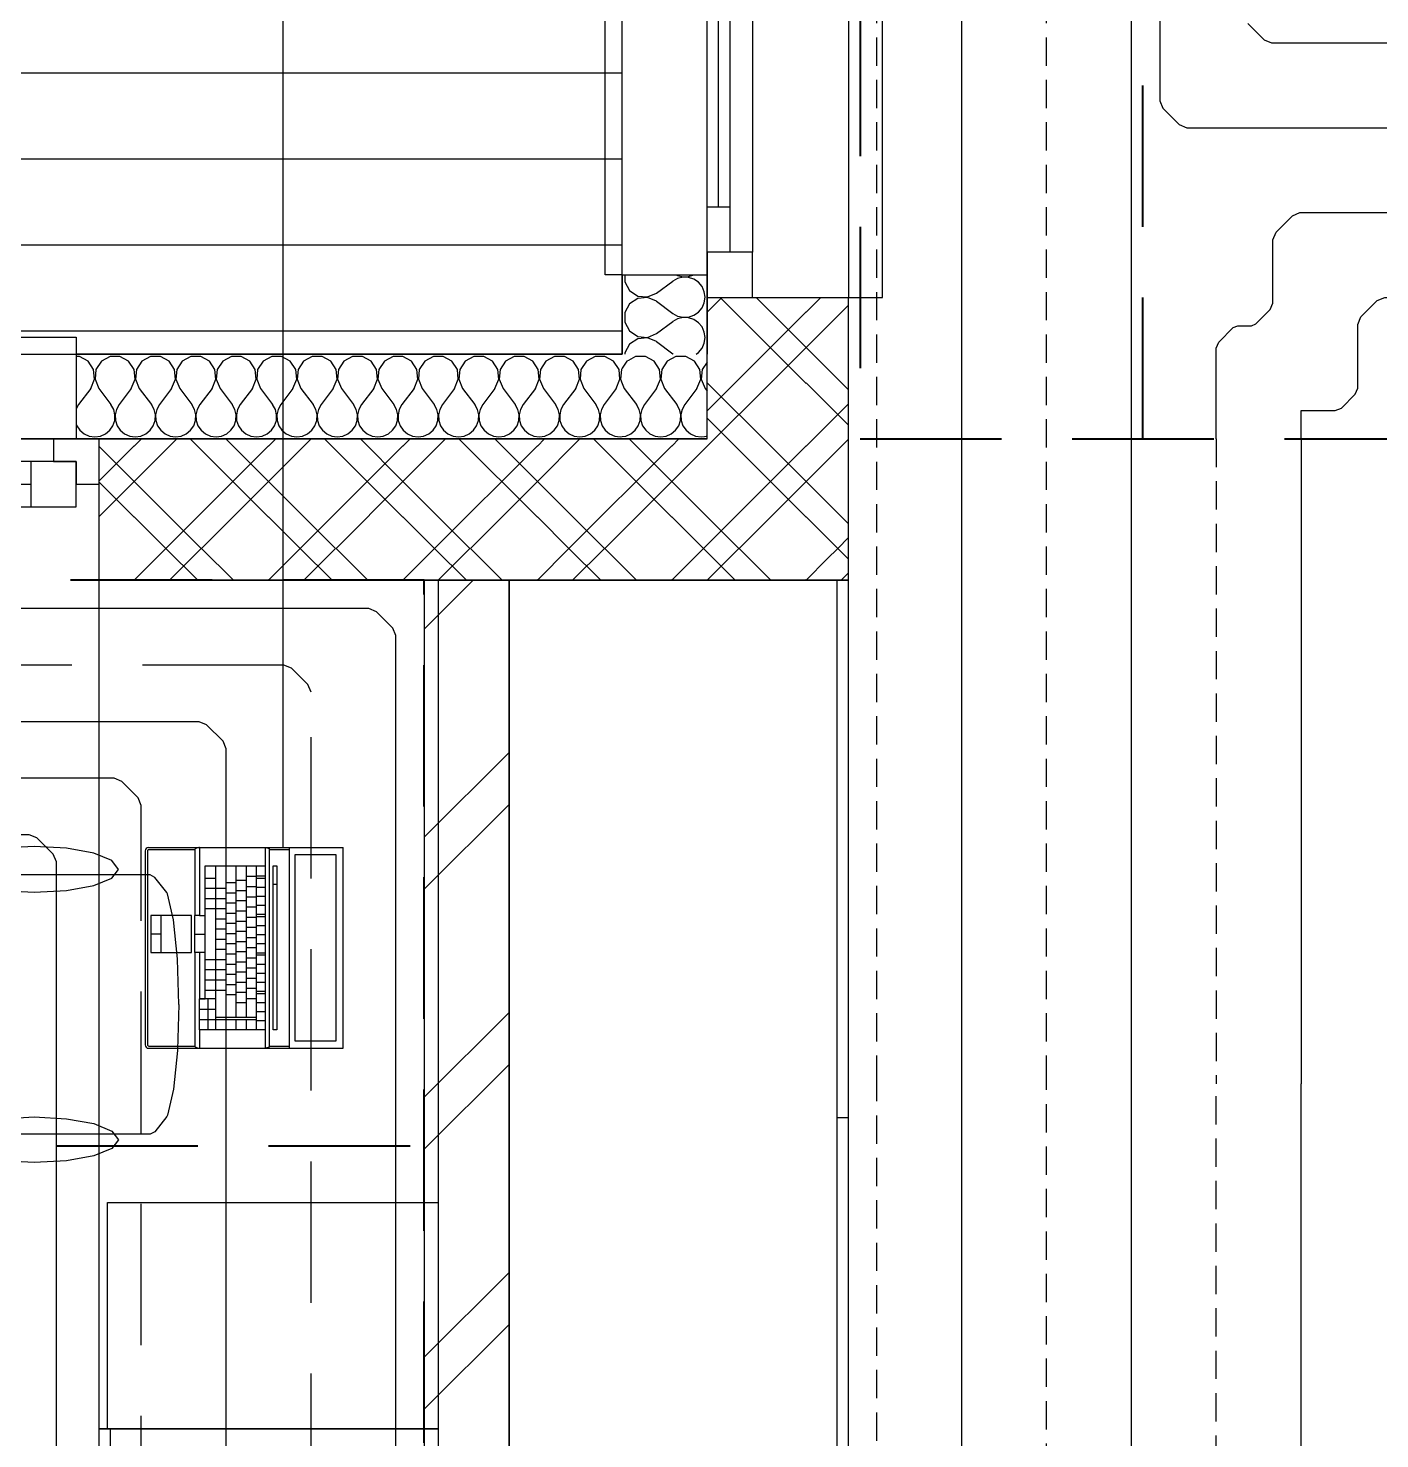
# Model space of a CAD drawing. Header units: millimetres. Extents: x 1046 to 74297, y -4150 to 54562.
# Drawn here: x 20440 to 22829, y 9137 to 11631 of the extents above; entities that cross this region are included whole.
import ezdxf

# ---------------------------------------------------------------- set-up
doc = ezdxf.new("R2010")
doc.units = ezdxf.units.MM
doc.linetypes.add('DASH', pattern=[75, 50, -25])
for name, color, linetype in [('Interiér - nábytok', 252, 'Continuous'), ('Konstrukce – Dělicí čáry vrstev', 252, 'Continuous'), ('Konštrukcie - vodorovné nosné', 252, 'Continuous'), ('Konštrukcie - zvislé nosné', 252, 'Continuous'), ('ODVODN__POTRUBIE___PODL__VYK_', 7, 'Continuous'), ('OKRAJOV__DILAT_CIA_PDL', 2, 'Continuous'), ('OKRAJOV__Z_NY_', 7, 'Continuous'), ('Otvory – Okna', 252, 'Continuous'), ('PODLAHOVKA', 7, 'Continuous'), ('PR_VODN__POTRUBIE___PODL__VYK_', 7, 'Continuous'), ('TABU_KY', 7, 'Continuous'), ('Výplně - Povrchové', 252, 'Continuous'), ('Výplně – Řezové', 252, 'Continuous'), ('Z_NA_PRECHODOV_CH_POTRUB_', 7, 'Continuous')]:
    doc.layers.add(name, color=color, linetype=linetype)

# ---------------------------------------------------------------- blocks, each defined once
blk = doc.blocks.new('Deska_26_1', base_point=(43748, 187047))
at = {"layer": 'Konštrukcie - vodorovné nosné', "flags": 128}
blk.add_lwpolyline([(43748, 187047), (43748, 566047), (561248, 566047), (561248, 1028547), (831248, 1028547), (831248, 137047), (623748, 137047), (623748, 187047), (507824, 187047)], close=True, dxfattribs=at)
blk = doc.blocks.new('Modulární skříň 27[7]_1', base_point=(507498, 478547))
at = {"layer": 'Interiér - nábytok'}
for p, q in [((508498, 478547), (508498, 363547)), ((507498, 440214), (508498, 440214)), ((508498, 439547), (537498, 439547)), ((507498, 401880), (508498, 401880)), ((508498, 401547), (537498, 401547))]:
    blk.add_line(p, q, dxfattribs=at)
at = {"layer": 'Interiér - nábytok', "flags": 128}
blk.add_lwpolyline([(507498, 478547), (507498, 363547), (537498, 363547), (537498, 478547)], close=True, dxfattribs=at)
blk = doc.blocks.new('Kancelářské pracovní místo 27[8]_1', base_point=(537498, 478547))
at = {"layer": 'Interiér - nábytok'}
for p, q in [((495525, 531174), (495429, 530984)), ((496663, 531547), (495525, 531174)), ((496852, 531450), (496663, 531547)), ((497422, 529679), (496852, 531450)), ((495429, 530984), (495999, 529213)), ((496225, 530020), (496044, 529789)), ((496480, 530164), (496225, 530020)), ((496769, 530199), (496480, 530164)), ((497050, 530119), (496769, 530199)), ((497279, 529936), (497050, 530119)), ((497422, 529679), (497279, 529936)), ((496044, 529789), (495965, 529505)), ((495965, 529505), (495999, 529213)), ((495999, 529213), (496483, 527504)), ((498206, 527510), (497422, 529679)), ((496483, 527504), (495091, 526638)), ((496493, 527510), (496483, 527504)), ((496493, 527510), (498206, 527510)), ((508661, 527510), (498206, 527510)), ((510465, 527510), (508661, 527510)), ((512017, 527510), (510465, 527510)), ((512447, 527283), (512017, 527510)), ((488279, 526613), (487790, 526613)), ((487790, 526613), (487790, 516047)), ((488092, 525961), (488308, 526304)), ((488502, 526613), (488279, 526613)), ((488308, 526304), (488630, 526533)), ((489013, 526613), (488502, 526613)), ((488630, 526533), (489011, 526613)), ((489242, 526613), (489013, 526613)), ((489903, 526613), (489242, 526613)), ((491514, 526613), (489903, 526613)), ((492051, 526613), (491514, 526613)), ((492276, 526613), (492051, 526613)), ((492658, 526533), (492276, 526613)), ((492982, 526304), (492658, 526533)), ((493198, 525961), (492982, 526304)), ((495091, 526638), (493902, 524153)), ((513505, 525943), (512447, 527283)), ((488016, 525557), (488092, 525961)), ((488016, 516047), (488016, 525557)), ((493274, 525557), (493198, 525961)), ((493274, 516047), (493274, 525557)), ((513549, 525836), (513505, 525943)), ((514084, 523539), (513549, 525836)), ((493902, 524153), (493107, 520434)), ((514441, 520102), (514084, 523539)), ((493107, 520434), (492988, 518563)), ((514446, 520049), (514441, 520102)), ((514570, 516047), (514446, 520049)), ((491053, 518563), (489557, 518563)), ((489557, 518563), (489557, 516892)), ((492988, 518563), (491053, 518563)), ((492988, 518563), (492828, 516047)), ((485219, 516802), (485070, 516651)), ((485070, 516651), (485070, 516047)), ((487064, 516802), (485219, 516802)), ((486373, 516336), (486316, 516047)), ((486535, 516581), (486373, 516336)), ((486778, 516744), (486535, 516581)), ((487064, 516802), (486778, 516744)), ((489557, 516892), (487064, 516802)), ((489557, 516892), (489557, 516047)), ((485070, 515443), (485070, 516047)), ((485219, 515292), (485070, 515443)), ((487064, 515292), (485219, 515292)), ((486373, 515758), (486316, 516047)), ((486535, 515513), (486373, 515758)), ((486778, 515350), (486535, 515513)), ((487064, 515292), (486778, 515350)), ((489557, 515202), (487064, 515292)), ((487790, 505480), (487790, 516047)), ((488016, 516047), (488016, 506537)), ((489557, 515202), (489557, 516047)), ((489557, 513531), (489557, 515202)), ((492988, 513531), (492828, 516047)), ((493274, 516047), (493274, 506537)), ((514570, 516047), (514446, 512045)), ((491053, 513531), (489557, 513531)), ((492988, 513531), (491053, 513531)), ((493107, 511660), (492988, 513531)), ((493902, 507941), (493107, 511660)), ((514441, 511992), (514084, 508554)), ((514446, 512045), (514441, 511992)), ((495091, 505456), (493902, 507941)), ((514084, 508554), (513549, 506257)), ((488016, 506537), (488092, 506133)), ((493274, 506537), (493198, 506133)), ((513549, 506257), (513505, 506151)), ((488279, 505480), (487790, 505480)), ((488092, 506133), (488308, 505790)), ((488502, 505480), (488279, 505480)), ((488308, 505790), (488630, 505561)), ((489013, 505480), (488502, 505480)), ((488630, 505561), (489011, 505480)), ((489242, 505480), (489013, 505480)), ((489903, 505480), (489242, 505480)), ((491514, 505480), (489903, 505480)), ((492051, 505480), (491514, 505480)), ((492276, 505480), (492051, 505480)), ((492658, 505561), (492276, 505480)), ((492982, 505790), (492658, 505561)), ((493198, 506133), (492982, 505790)), ((496483, 504589), (495091, 505456)), ((513505, 506151), (512447, 504811)), ((495999, 502881), (496483, 504589)), ((496493, 504583), (496483, 504589)), ((496493, 504583), (498206, 504583)), ((498206, 504583), (497422, 502414)), ((508661, 504583), (498206, 504583)), ((510465, 504583), (508661, 504583)), ((512017, 504583), (510465, 504583)), ((512447, 504811), (512017, 504583)), ((495429, 501110), (495999, 502881)), ((495965, 502588), (495999, 502881)), ((496044, 502305), (495965, 502588)), ((496225, 502074), (496044, 502305)), ((496480, 501930), (496225, 502074)), ((496769, 501895), (496480, 501930)), ((497050, 501975), (496769, 501895)), ((497422, 502414), (496852, 500644)), ((497279, 502157), (497050, 501975)), ((497422, 502414), (497279, 502157)), ((495525, 500920), (495429, 501110)), ((496663, 500547), (495525, 500920)), ((496852, 500644), (496663, 500547)), ((508248, 478547), (508248, 498547)), ((508248, 498547), (537498, 498547))]:
    blk.add_line(p, q, dxfattribs=at)
at = {"layer": 'Interiér - nábytok', "flags": 128}
for points in [[(537498, 478547), (537498, 553547), (507498, 553547), (507498, 478547)], [(501773, 530010), (498922, 529857), (496504, 529420), (494889, 528767), (494322, 527997), (494889, 527227), (496504, 526574), (498922, 526138), (501773, 525985), (504624, 526138), (507041, 526574), (508656, 527227), (509223, 527997), (508656, 528767), (507041, 529420), (504624, 529857)], [(487779, 513009), (487946, 512008), (488161, 511015), (488515, 509549), (488699, 509411), (489058, 509423), (490028, 509661), (490678, 509973), (490879, 510388), (490584, 511611), (490395, 512486), (490247, 513369), (490141, 514258), (490078, 515151), (490056, 516047), (490078, 516942), (490141, 517836), (490247, 518725), (490395, 519608), (490584, 520483), (490879, 521705), (490678, 522121), (490028, 522432), (489058, 522671), (488699, 522683), (488515, 522545), (488161, 521079), (487946, 520086), (487779, 519084), (487659, 518076), (487587, 517062), (487563, 516047), (487587, 515031), (487659, 514018)], [(501773, 502084), (498922, 502237), (496504, 502673), (494889, 503326), (494322, 504097), (494889, 504867), (496504, 505520), (498922, 505956), (501773, 506109), (504624, 505956), (507041, 505520), (508656, 504867), (509223, 504097), (508656, 503326), (507041, 502673), (504624, 502237)]]:
    blk.add_lwpolyline(points, close=True, dxfattribs=at)
blk = doc.blocks.new('Žaluzie 27[11]_1', base_point=(573748, 578547))
at = {"layer": 'Interiér - nábytok', "flags": 128}
blk.add_lwpolyline([(573748, 578547), (576748, 578547), (576748, 753547), (573748, 753547)], close=True, dxfattribs=at)
blk = doc.blocks.new('Šatní skříň 01 27[17]_1', base_point=(573748, 363547))
at = {"layer": 'Interiér - nábytok'}
for p, q in [((572748, 363547), (572748, 553547)), ((573748, 506047), (572748, 506047)), ((573748, 458547), (572748, 458547)), ((573748, 411047), (572748, 411047)), ((573748, 363547), (572748, 363547))]:
    blk.add_line(p, q, dxfattribs=at)
at = {"layer": 'Interiér - nábytok', "flags": 128}
blk.add_lwpolyline([(573748, 363547), (573748, 553547), (543748, 553547), (543748, 363547)], close=True, dxfattribs=at)
blk = doc.blocks.new('Notebook 27[33]_1', base_point=(511586, 529930))
at = {"layer": 'Interiér - nábytok'}
for p, q in [((511886, 529930), (511771, 529908)), ((511886, 529930), (528708, 529930)), ((516341, 529926), (516120, 529871)), ((516386, 529930), (516341, 529926)), ((516386, 529930), (516386, 523905)), ((522186, 529930), (522186, 528305)), ((522186, 529930), (522230, 529926)), ((522230, 529926), (522451, 529871)), ((524336, 512180), (524336, 529930)), ((528708, 529930), (528749, 529930)), ((528749, 529930), (528812, 529930)), ((528812, 529930), (528888, 529930)), ((528888, 529930), (528965, 529930)), ((528965, 529930), (529032, 529930)), ((529032, 529930), (529078, 529930)), ((529078, 529930), (529096, 529930)), ((529096, 512180), (529096, 529930)), ((511608, 529745), (511586, 529630)), ((511586, 529630), (511586, 512480)), ((511674, 529843), (511608, 529745)), ((511771, 529908), (511674, 529843)), ((511797, 529667), (511786, 529611)), ((511786, 529611), (511786, 512500)), ((511818, 529698), (511797, 529667)), ((511849, 529719), (511818, 529698)), ((511905, 529730), (511849, 529719)), ((515986, 529730), (511905, 529730)), ((516001, 529799), (515986, 529760)), ((515986, 529760), (515986, 523905)), ((516120, 529871), (516001, 529799)), ((522451, 529871), (522570, 529799)), ((522586, 529760), (522570, 529799)), ((522586, 512351), (522586, 529760)), ((524336, 529730), (522586, 529730)), ((524844, 512805), (524844, 529305)), ((524844, 529305), (528435, 529305)), ((528435, 529305), (528435, 512805)), ((516886, 516555), (516886, 528305)), ((516886, 528305), (522186, 528305)), ((517811, 528305), (517811, 513805)), ((518711, 528305), (518711, 514930)), ((519611, 528305), (519611, 514930)), ((520511, 528305), (520511, 514930)), ((521411, 528305), (521411, 513805)), ((521411, 527430), (522186, 527430)), ((522186, 528305), (522186, 513805)), ((522886, 528305), (523236, 528305)), ((522886, 513805), (522886, 528305)), ((523236, 528305), (523236, 513805)), ((516886, 527230), (517811, 527230)), ((516886, 526330), (518711, 526330)), ((518711, 526830), (519611, 526830)), ((519611, 527030), (520511, 527030)), ((520511, 527380), (521411, 527380)), ((520511, 526480), (521411, 526480)), ((521411, 527230), (522186, 527230)), ((521411, 526430), (522186, 526430)), ((522886, 526680), (523236, 526680)), ((516886, 525430), (518711, 525430)), ((518711, 525930), (519611, 525930)), ((518711, 525030), (519611, 525030)), ((519611, 526130), (520511, 526130)), ((519611, 525230), (520511, 525230)), ((520511, 525580), (521411, 525580)), ((521411, 525630), (522186, 525630)), ((515686, 523905), (512086, 523905)), ((512086, 523905), (512086, 520655)), ((513011, 520655), (513011, 523905)), ((515686, 520655), (515686, 523905)), ((516386, 523905), (515986, 523905)), ((515986, 520655), (515986, 523905)), ((516386, 523905), (516886, 523905)), ((516886, 524530), (518711, 524530)), ((518711, 524130), (519611, 524130)), ((519611, 524330), (520511, 524330)), ((520511, 524680), (521411, 524680)), ((520511, 523780), (521411, 523780)), ((521411, 524830), (522186, 524830)), ((521411, 524030), (522186, 524030)), ((521411, 523830), (522186, 523830)), ((517811, 523630), (518711, 523630)), ((517811, 522730), (518711, 522730)), ((518711, 523230), (519611, 523230)), ((519611, 523430), (520511, 523430)), ((519611, 522530), (520511, 522530)), ((520511, 522880), (521411, 522880)), ((521411, 523030), (522186, 523030)), ((513011, 522280), (512086, 522280)), ((515986, 522280), (516886, 522280)), ((517811, 521830), (518711, 521830)), ((518711, 522330), (519611, 522330)), ((518711, 521430), (519611, 521430)), ((519611, 521630), (520511, 521630)), ((520511, 521980), (521411, 521980)), ((521411, 522230), (522186, 522230)), ((521411, 521430), (522186, 521430)), ((512086, 520655), (515686, 520655)), ((516386, 520655), (515986, 520655)), ((515986, 520655), (515986, 512351)), ((516386, 520655), (516386, 516555)), ((516886, 520655), (516386, 520655)), ((516886, 520030), (518711, 520030)), ((517811, 520930), (518711, 520930)), ((518711, 520530), (519611, 520530)), ((519611, 520730), (520511, 520730)), ((520511, 521080), (521411, 521080)), ((520511, 520180), (521411, 520180)), ((521411, 520630), (522186, 520630)), ((521411, 520430), (522186, 520430)), ((516886, 519130), (518711, 519130)), ((518711, 519630), (519611, 519630)), ((518711, 518730), (519611, 518730)), ((519611, 519830), (520511, 519830)), ((519611, 518930), (520511, 518930)), ((520511, 519280), (521411, 519280)), ((521411, 519630), (522186, 519630)), ((521411, 518830), (522186, 518830)), ((516886, 518230), (518711, 518230)), ((518711, 517830), (519611, 517830)), ((519611, 518030), (520511, 518030)), ((520511, 518380), (521411, 518380)), ((520511, 517480), (521411, 517480)), ((521411, 518030), (522186, 518030)), ((516386, 513805), (516386, 516555)), ((516386, 516555), (516886, 516555)), ((517811, 516555), (516386, 516555)), ((516886, 517330), (518711, 517330)), ((517111, 516555), (517111, 513805)), ((518711, 516930), (519611, 516930)), ((519611, 517130), (520511, 517130)), ((519611, 516230), (520511, 516230)), ((520511, 516580), (521411, 516580)), ((521411, 517230), (522186, 517230)), ((521411, 517030), (522186, 517030)), ((521411, 516230), (522186, 516230)), ((516386, 515630), (517811, 515630)), ((521411, 515430), (522186, 515430)), ((516386, 514730), (517811, 514730)), ((522186, 513805), (516386, 513805)), ((516386, 513805), (516386, 512180)), ((517811, 514930), (521411, 514930)), ((517811, 514730), (521411, 514730)), ((518711, 514730), (518711, 513805)), ((519611, 514730), (519611, 513805)), ((520511, 514730), (520511, 513805)), ((521411, 514630), (522186, 514630)), ((522186, 513805), (522186, 512180)), ((523236, 513805), (522886, 513805)), ((511586, 512480), (511608, 512366)), ((511786, 512500), (511797, 512444)), ((528435, 512805), (524844, 512805)), ((511608, 512366), (511674, 512268)), ((511674, 512268), (511771, 512203)), ((511771, 512203), (511886, 512180)), ((511797, 512444), (511818, 512413)), ((511818, 512413), (511849, 512392)), ((511849, 512392), (511905, 512380)), ((511886, 512180), (528708, 512180)), ((511905, 512380), (515986, 512380)), ((515986, 512351), (516001, 512312)), ((516001, 512312), (516120, 512240)), ((516120, 512240), (516341, 512185)), ((516341, 512185), (516386, 512180)), ((522186, 512180), (522230, 512185)), ((522451, 512240), (522230, 512185)), ((522570, 512312), (522451, 512240)), ((522586, 512351), (522570, 512312)), ((522586, 512380), (524336, 512380)), ((528708, 512180), (528749, 512180)), ((528749, 512180), (528812, 512180)), ((528812, 512180), (528888, 512180)), ((528888, 512180), (528965, 512180)), ((528965, 512180), (529032, 512180)), ((529032, 512180), (529078, 512180)), ((529078, 512180), (529096, 512180))]:
    blk.add_line(p, q, dxfattribs=at)
blk = doc.blocks.new('Deska_28_1', base_point=(352998, 573547))
at = {"layer": 'Výplně - Povrchové'}
h = blk.add_hatch(dxfattribs=at)
h.set_pattern_fill('PRKENNÁ_PODLAHA_0001', color=256, style=0, pattern_type=2)
h.set_pattern_definition([(0, (0, 0), (0, 7600), [])])
h.paths.add_polyline_path([(352998, 573547), (553748, 573547), (553748, 1036047), (352998, 1036047)])
at = {"layer": 'Konštrukcie - vodorovné nosné', "flags": 128}
blk.add_lwpolyline([(352998, 573547), (553748, 573547), (553748, 1036047), (352998, 1036047)], close=True, dxfattribs=at)
blk = doc.blocks.new('Zeď_14_1', base_point=(543748, 553547))
at = {"layer": 'Výplně – Řezové'}
h = blk.add_hatch(dxfattribs=at)
h.set_pattern_fill('OBECNÁ___DVOJITÁ_1_4__1__E3', color=256, style=0, pattern_type=2)
h.set_pattern_definition([(45, (0, 0), (-11490.5, 11490.5), []), (45, (-2298, 2298), (-11490.5, 11490.5), [])])
h.paths.add_polyline_path([(536248, 553547), (536248, 364797), (543748, 364797), (543748, 553547)])
at = {"layer": 'Konštrukcie - zvislé nosné', "flags": 128}
for points in [[(536248, 553547), (536248, 364797)], [(543748, 553547), (536248, 553547)], [(543748, 364797), (543748, 553547)]]:
    blk.add_lwpolyline(points, dxfattribs=at)
blk = doc.blocks.new('*X197')
at = {"layer": 'Výplně – Řezové'}
for p, q in [((554922, 573315), (554309, 572986)), ((555792, 573315), (554922, 573315)), ((556559, 572904), (555792, 573315)), ((557040, 572179), (556559, 572904)), ((557727, 572904), (557245, 572179)), ((558494, 573315), (557727, 572904)), ((559363, 573315), (558494, 573315)), ((560130, 572904), (559363, 573315)), ((560612, 572179), (560130, 572904)), ((561248, 572828), (560817, 572179)), ((556786, 570511), (557122, 571313)), ((557122, 571313), (557040, 572179)), ((557245, 572179), (557163, 571313)), ((557163, 571313), (557500, 570511)), ((560357, 570511), (560694, 571313)), ((560694, 571313), (560612, 572179)), ((560817, 572179), (560735, 571313)), ((560735, 571313), (561071, 570511)), ((556786, 570511), (556785, 570510)), ((557500, 570511), (558571, 569083)), ((560357, 570511), (559286, 569083)), ((561071, 570511), (561248, 570276)), ((558810, 568651), (558571, 569083)), ((558860, 568435), (558810, 568651)), ((559047, 568651), (558971, 568324)), ((559286, 569083), (559047, 568651)), ((561026, 566269), (561202, 566293)), ((561202, 566293), (561248, 566314))]:
    blk.add_line(p, q, dxfattribs=at)
blk = doc.blocks.new('*X198')
at = {"layer": 'Výplně – Řezové'}
for p, q in [((561569, 565726), (561891, 566047)), ((563072, 566047), (570000, 559119)), ((565926, 561369), (570000, 565444)), ((566234, 566047), (570000, 562281)), ((570000, 565406), (570641, 566047)), ((570000, 562281), (573748, 566029)), ((567507, 559788), (570000, 562281)), ((570000, 562281), (573748, 558533)), ((570000, 559156), (572794, 556362)), ((571863, 555432), (572794, 556362)), ((572794, 556362), (573748, 557317)), ((572794, 556362), (573748, 555408)), ((573426, 553869), (573748, 554192))]:
    blk.add_line(p, q, dxfattribs=at)
blk = doc.blocks.new('*X199')
at = {"layer": 'Výplně – Řezové'}
for p, q in [((554156, 572904), (553748, 572291)), ((554309, 572986), (554156, 572904)), ((553748, 570941), (553929, 570511)), ((553929, 570511), (555000, 569083)), ((556785, 570510), (555714, 569083)), ((555238, 568651), (555000, 569083)), ((555350, 568172), (555238, 568651)), ((555476, 568651), (555364, 568172)), ((555714, 569083), (555476, 568651)), ((555169, 567213), (555326, 567679)), ((555326, 567679), (555350, 568172)), ((555364, 568172), (555388, 567679)), ((555388, 567679), (555546, 567213)), ((558740, 567213), (558897, 567679)), ((558921, 568172), (558860, 568435)), ((558897, 567679), (558921, 568172)), ((558971, 568324), (558936, 568172)), ((558936, 568172), (558960, 567679)), ((558960, 567679), (559117, 567213)), ((553748, 566250), (554059, 566293)), ((554059, 566293), (554510, 566492)), ((554510, 566492), (554890, 566807)), ((554890, 566807), (555169, 567213)), ((555546, 567213), (555825, 566807)), ((555825, 566807), (556204, 566492)), ((556204, 566492), (556655, 566293)), ((556655, 566293), (557143, 566225)), ((557143, 566225), (557631, 566293)), ((557631, 566293), (558082, 566492)), ((558082, 566492), (558461, 566807)), ((558461, 566807), (558740, 567213)), ((559117, 567213), (559396, 566807)), ((559396, 566807), (559775, 566492)), ((559775, 566492), (560226, 566293)), ((560226, 566293), (560714, 566225)), ((560714, 566225), (561026, 566269))]:
    blk.add_line(p, q, dxfattribs=at)
blk = doc.blocks.new('*X203')
at = {"layer": 'Výplně – Řezové'}
for p, q in [((505792, 573315), (505498, 573315)), ((506559, 572904), (505792, 573315)), ((507040, 572179), (506559, 572904)), ((507727, 572904), (507245, 572179)), ((508494, 573315), (507727, 572904)), ((509363, 573315), (508494, 573315)), ((510130, 572904), (509363, 573315)), ((510612, 572179), (510130, 572904)), ((511298, 572904), (510817, 572179)), ((512065, 573315), (511298, 572904)), ((512935, 573315), (512065, 573315)), ((513702, 572904), (512935, 573315)), ((514183, 572179), (513702, 572904)), ((514870, 572904), (514388, 572179)), ((515637, 573315), (514870, 572904)), ((516506, 573315), (515637, 573315)), ((517273, 572904), (516506, 573315)), ((517755, 572179), (517273, 572904)), ((518441, 572904), (517960, 572179)), ((519208, 573315), (518441, 572904)), ((520078, 573315), (519208, 573315)), ((520844, 572904), (520078, 573315)), ((521326, 572179), (520844, 572904)), ((522013, 572904), (521531, 572179)), ((522779, 573315), (522013, 572904)), ((523649, 573315), (522779, 573315)), ((524416, 572904), (523649, 573315)), ((524897, 572179), (524416, 572904)), ((525584, 572904), (525103, 572179)), ((526351, 573315), (525584, 572904)), ((527221, 573315), (526351, 573315)), ((527987, 572904), (527221, 573315)), ((528469, 572179), (527987, 572904)), ((529156, 572904), (528674, 572179)), ((529922, 573315), (529156, 572904)), ((530792, 573315), (529922, 573315)), ((531559, 572904), (530792, 573315)), ((532040, 572179), (531559, 572904)), ((532727, 572904), (532245, 572179)), ((533494, 573315), (532727, 572904)), ((534363, 573315), (533494, 573315)), ((535130, 572904), (534363, 573315)), ((535612, 572179), (535130, 572904)), ((536298, 572904), (535817, 572179)), ((537065, 573315), (536298, 572904)), ((537935, 573315), (537065, 573315)), ((538702, 572904), (537935, 573315)), ((539183, 572179), (538702, 572904)), ((539870, 572904), (539388, 572179)), ((540637, 573315), (539870, 572904)), ((541506, 573315), (540637, 573315)), ((542273, 572904), (541506, 573315)), ((542755, 572179), (542273, 572904)), ((543441, 572904), (542960, 572179)), ((544208, 573315), (543441, 572904)), ((545078, 573315), (544208, 573315)), ((545844, 572904), (545078, 573315)), ((546326, 572179), (545844, 572904)), ((547013, 572904), (546531, 572179)), ((547779, 573315), (547013, 572904)), ((548649, 573315), (547779, 573315)), ((549416, 572904), (548649, 573315)), ((549897, 572179), (549416, 572904)), ((550584, 572904), (550103, 572179)), ((551351, 573315), (550584, 572904)), ((552221, 573315), (551351, 573315)), ((552987, 572904), (552221, 573315)), ((553469, 572179), (552987, 572904)), ((506786, 570511), (507122, 571313)), ((507122, 571313), (507040, 572179)), ((507245, 572179), (507163, 571313)), ((507163, 571313), (507500, 570511)), ((510357, 570511), (510694, 571313)), ((510694, 571313), (510612, 572179)), ((510817, 572179), (510735, 571313)), ((510735, 571313), (511071, 570511)), ((513929, 570511), (514265, 571313)), ((514265, 571313), (514183, 572179)), ((514388, 572179), (514306, 571313)), ((514306, 571313), (514643, 570511)), ((517500, 570511), (517837, 571313)), ((517837, 571313), (517755, 572179)), ((517960, 572179), (517878, 571313)), ((517878, 571313), (518214, 570511)), ((521071, 570511), (521408, 571313)), ((521408, 571313), (521326, 572179)), ((521531, 572179), (521449, 571313)), ((521449, 571313), (521786, 570511)), ((524643, 570511), (524980, 571313)), ((524980, 571313), (524897, 572179)), ((525103, 572179), (525020, 571313)), ((525020, 571313), (525357, 570511)), ((528214, 570511), (528551, 571313)), ((528551, 571313), (528469, 572179)), ((528674, 572179), (528592, 571313)), ((528592, 571313), (528929, 570511)), ((531786, 570511), (532122, 571313)), ((532122, 571313), (532040, 572179)), ((532245, 572179), (532163, 571313)), ((532163, 571313), (532500, 570511)), ((535357, 570511), (535694, 571313)), ((535694, 571313), (535612, 572179)), ((535817, 572179), (535735, 571313)), ((535735, 571313), (536071, 570511)), ((538929, 570511), (539265, 571313)), ((539265, 571313), (539183, 572179)), ((539388, 572179), (539306, 571313)), ((539306, 571313), (539643, 570511)), ((542500, 570511), (542837, 571313)), ((542837, 571313), (542755, 572179)), ((542960, 572179), (542878, 571313)), ((542878, 571313), (543214, 570511)), ((546071, 570511), (546408, 571313)), ((546408, 571313), (546326, 572179)), ((546531, 572179), (546449, 571313)), ((546449, 571313), (546786, 570511)), ((549643, 570511), (549980, 571313)), ((549980, 571313), (549897, 572179)), ((550103, 572179), (550020, 571313)), ((550020, 571313), (550357, 570511)), ((553214, 570511), (553551, 571313)), ((553551, 571313), (553469, 572179)), ((553674, 572179), (553592, 571313)), ((553592, 571313), (553748, 570941)), ((553748, 572291), (553674, 572179)), ((506786, 570511), (505714, 569083)), ((507500, 570511), (508571, 569083)), ((510357, 570511), (509286, 569083)), ((511071, 570511), (512143, 569083)), ((513929, 570511), (512857, 569083)), ((514643, 570511), (515714, 569083)), ((517500, 570511), (516429, 569083)), ((518214, 570511), (519286, 569083)), ((521071, 570511), (520000, 569083)), ((521786, 570511), (522857, 569083)), ((524643, 570511), (523571, 569083)), ((525357, 570511), (526429, 569083)), ((528214, 570511), (527143, 569083)), ((528929, 570511), (530000, 569083)), ((531786, 570511), (530714, 569083)), ((532500, 570511), (533571, 569083)), ((535357, 570511), (534286, 569083)), ((536071, 570511), (537143, 569083)), ((538929, 570511), (537857, 569083)), ((539643, 570511), (540714, 569083)), ((542500, 570511), (541429, 569083)), ((543214, 570511), (544286, 569083)), ((546071, 570511), (545000, 569083)), ((546786, 570511), (547857, 569083)), ((549643, 570511), (548571, 569083)), ((550357, 570511), (551429, 569083)), ((553214, 570511), (552143, 569083)), ((505714, 569083), (505498, 568692)), ((508810, 568651), (508571, 569083)), ((508921, 568172), (508810, 568651)), ((509047, 568651), (508936, 568172)), ((509286, 569083), (509047, 568651)), ((512381, 568651), (512143, 569083)), ((512493, 568172), (512381, 568651)), ((512619, 568651), (512507, 568172)), ((512857, 569083), (512619, 568651)), ((515953, 568651), (515714, 569083)), ((516064, 568172), (515953, 568651)), ((516190, 568651), (516079, 568172)), ((516429, 569083), (516190, 568651)), ((519524, 568651), (519286, 569083)), ((519636, 568172), (519524, 568651)), ((519762, 568651), (519650, 568172)), ((520000, 569083), (519762, 568651)), ((523096, 568651), (522857, 569083)), ((523207, 568172), (523096, 568651)), ((523333, 568651), (523222, 568172)), ((523571, 569083), (523333, 568651)), ((526667, 568651), (526429, 569083)), ((526778, 568172), (526667, 568651)), ((526904, 568651), (526793, 568172)), ((527143, 569083), (526904, 568651)), ((530238, 568651), (530000, 569083)), ((530350, 568172), (530238, 568651)), ((530476, 568651), (530364, 568172)), ((530714, 569083), (530476, 568651)), ((533810, 568651), (533571, 569083)), ((533921, 568172), (533810, 568651)), ((534047, 568651), (533936, 568172)), ((534286, 569083), (534047, 568651)), ((537381, 568651), (537143, 569083)), ((537493, 568172), (537381, 568651)), ((537619, 568651), (537507, 568172)), ((537857, 569083), (537619, 568651)), ((540953, 568651), (540714, 569083)), ((541064, 568172), (540953, 568651)), ((541190, 568651), (541079, 568172)), ((541429, 569083), (541190, 568651)), ((544524, 568651), (544286, 569083)), ((544636, 568172), (544524, 568651)), ((544762, 568651), (544650, 568172)), ((545000, 569083), (544762, 568651)), ((548096, 568651), (547857, 569083)), ((548207, 568172), (548096, 568651)), ((548333, 568651), (548222, 568172)), ((548571, 569083), (548333, 568651)), ((551667, 568651), (551429, 569083)), ((551778, 568172), (551667, 568651)), ((551904, 568651), (551793, 568172)), ((552143, 569083), (551904, 568651)), ((505498, 567354), (505546, 567213)), ((508740, 567213), (508897, 567679)), ((508897, 567679), (508921, 568172)), ((508936, 568172), (508960, 567679)), ((508960, 567679), (509117, 567213)), ((512311, 567213), (512469, 567679)), ((512469, 567679), (512493, 568172)), ((512507, 568172), (512531, 567679)), ((512531, 567679), (512689, 567213)), ((515883, 567213), (516040, 567679)), ((516040, 567679), (516064, 568172)), ((516079, 568172), (516103, 567679)), ((516103, 567679), (516260, 567213)), ((519454, 567213), (519612, 567679)), ((519612, 567679), (519636, 568172)), ((519650, 568172), (519674, 567679)), ((519674, 567679), (519831, 567213)), ((523026, 567213), (523183, 567679)), ((523183, 567679), (523207, 568172)), ((523222, 568172), (523245, 567679)), ((523245, 567679), (523403, 567213)), ((526597, 567213), (526755, 567679)), ((526755, 567679), (526778, 568172)), ((526793, 568172), (526817, 567679)), ((526817, 567679), (526974, 567213)), ((530169, 567213), (530326, 567679)), ((530326, 567679), (530350, 568172)), ((530364, 568172), (530388, 567679)), ((530388, 567679), (530546, 567213)), ((533740, 567213), (533897, 567679)), ((533897, 567679), (533921, 568172)), ((533936, 568172), (533960, 567679)), ((533960, 567679), (534117, 567213)), ((537311, 567213), (537469, 567679)), ((537469, 567679), (537493, 568172)), ((537507, 568172), (537531, 567679)), ((537531, 567679), (537689, 567213)), ((540883, 567213), (541040, 567679)), ((541040, 567679), (541064, 568172)), ((541079, 568172), (541103, 567679)), ((541103, 567679), (541260, 567213)), ((544454, 567213), (544612, 567679)), ((544612, 567679), (544636, 568172)), ((544650, 568172), (544674, 567679)), ((544674, 567679), (544831, 567213)), ((548026, 567213), (548183, 567679)), ((548183, 567679), (548207, 568172)), ((548222, 568172), (548245, 567679)), ((548245, 567679), (548403, 567213)), ((551597, 567213), (551755, 567679)), ((551755, 567679), (551778, 568172)), ((551793, 568172), (551817, 567679)), ((551817, 567679), (551974, 567213)), ((505546, 567213), (505825, 566807)), ((505825, 566807), (506204, 566492)), ((506204, 566492), (506655, 566293)), ((506655, 566293), (507143, 566225)), ((507143, 566225), (507631, 566293)), ((507631, 566293), (508082, 566492)), ((508082, 566492), (508461, 566807)), ((508461, 566807), (508740, 567213)), ((509117, 567213), (509396, 566807)), ((509396, 566807), (509775, 566492)), ((509775, 566492), (510226, 566293)), ((510226, 566293), (510714, 566225)), ((510714, 566225), (511202, 566293)), ((511202, 566293), (511653, 566492)), ((511653, 566492), (512032, 566807)), ((512032, 566807), (512311, 567213)), ((512689, 567213), (512968, 566807)), ((512968, 566807), (513347, 566492)), ((513347, 566492), (513798, 566293)), ((513798, 566293), (514286, 566225)), ((514286, 566225), (514774, 566293)), ((514774, 566293), (515225, 566492)), ((515225, 566492), (515604, 566807)), ((515604, 566807), (515883, 567213)), ((516260, 567213), (516539, 566807)), ((516539, 566807), (516918, 566492)), ((516918, 566492), (517369, 566293)), ((517369, 566293), (517857, 566225)), ((517857, 566225), (518345, 566293)), ((518345, 566293), (518796, 566492)), ((518796, 566492), (519175, 566807)), ((519175, 566807), (519454, 567213)), ((519831, 567213), (520110, 566807)), ((520110, 566807), (520490, 566492)), ((520490, 566492), (520941, 566293)), ((520941, 566293), (521429, 566225)), ((521429, 566225), (521917, 566293)), ((521917, 566293), (522367, 566492)), ((522367, 566492), (522747, 566807)), ((522747, 566807), (523026, 567213)), ((523403, 567213), (523682, 566807)), ((523682, 566807), (524061, 566492)), ((524061, 566492), (524512, 566293)), ((524512, 566293), (525000, 566225)), ((525000, 566225), (525488, 566293)), ((525488, 566293), (525939, 566492)), ((525939, 566492), (526318, 566807)), ((526318, 566807), (526597, 567213)), ((526974, 567213), (527253, 566807)), ((527253, 566807), (527633, 566492)), ((527633, 566492), (528083, 566293)), ((528083, 566293), (528571, 566225)), ((528571, 566225), (529059, 566293)), ((529059, 566293), (529510, 566492)), ((529510, 566492), (529890, 566807)), ((529890, 566807), (530169, 567213)), ((530546, 567213), (530825, 566807)), ((530825, 566807), (531204, 566492)), ((531204, 566492), (531655, 566293)), ((531655, 566293), (532143, 566225)), ((532143, 566225), (532631, 566293)), ((532631, 566293), (533082, 566492)), ((533082, 566492), (533461, 566807)), ((533461, 566807), (533740, 567213)), ((534117, 567213), (534396, 566807)), ((534396, 566807), (534775, 566492)), ((534775, 566492), (535226, 566293)), ((535226, 566293), (535714, 566225)), ((535714, 566225), (536202, 566293)), ((536202, 566293), (536653, 566492)), ((536653, 566492), (537032, 566807)), ((537032, 566807), (537311, 567213)), ((537689, 567213), (537968, 566807)), ((537968, 566807), (538347, 566492)), ((538347, 566492), (538798, 566293)), ((538798, 566293), (539286, 566225)), ((539286, 566225), (539774, 566293)), ((539774, 566293), (540225, 566492)), ((540225, 566492), (540604, 566807)), ((540604, 566807), (540883, 567213)), ((541260, 567213), (541539, 566807)), ((541539, 566807), (541918, 566492)), ((541918, 566492), (542369, 566293)), ((542369, 566293), (542857, 566225)), ((542857, 566225), (543345, 566293)), ((543345, 566293), (543796, 566492)), ((543796, 566492), (544175, 566807)), ((544175, 566807), (544454, 567213)), ((544831, 567213), (545110, 566807)), ((545110, 566807), (545490, 566492)), ((545490, 566492), (545941, 566293)), ((545941, 566293), (546429, 566225)), ((546429, 566225), (546917, 566293)), ((546917, 566293), (547367, 566492)), ((547367, 566492), (547747, 566807)), ((547747, 566807), (548026, 567213)), ((548403, 567213), (548682, 566807)), ((548682, 566807), (549061, 566492)), ((549061, 566492), (549512, 566293)), ((549512, 566293), (550000, 566225)), ((550000, 566225), (550488, 566293)), ((550488, 566293), (550939, 566492)), ((550939, 566492), (551318, 566807)), ((551318, 566807), (551597, 567213)), ((551974, 567213), (552253, 566807)), ((552253, 566807), (552633, 566492)), ((552633, 566492), (553083, 566293)), ((553083, 566293), (553571, 566225)), ((553571, 566225), (553748, 566250))]:
    blk.add_line(p, q, dxfattribs=at)
blk = doc.blocks.new('*X204')
at = {"layer": 'Výplně – Řezové'}
for p, q in [((561248, 565404), (561569, 565726)), ((561248, 556692), (565926, 561369)), ((561248, 559158), (564044, 556362)), ((564081, 556362), (567507, 559788)), ((561248, 553567), (564044, 556362)), ((564081, 556362), (566897, 553547)), ((561248, 556033), (563734, 553547)), ((570000, 553569), (571863, 555432)), ((569941, 553547), (570000, 553606)), ((573103, 553547), (573426, 553869))]:
    blk.add_line(p, q, dxfattribs=at)
blk = doc.blocks.new('*X207')
at = {"layer": 'Výplně – Řezové'}
for p, q in [((507498, 562317), (510625, 565444)), ((507498, 565408), (510625, 562281)), ((510625, 565406), (511266, 566047)), ((510625, 562281), (514391, 566047)), ((513419, 556362), (522500, 565444)), ((515572, 566047), (522500, 559119)), ((518734, 566047), (522500, 562281)), ((522500, 565406), (523141, 566047)), ((522500, 562281), (526266, 566047)), ((525294, 556362), (534375, 565444)), ((527447, 566047), (534375, 559119)), ((530609, 566047), (534375, 562281)), ((534375, 565406), (535016, 566047)), ((534375, 562281), (538141, 566047)), ((537169, 556362), (546250, 565444)), ((539322, 566047), (546250, 559119)), ((542484, 566047), (546250, 562281)), ((546250, 565406), (546891, 566047)), ((546250, 562281), (550016, 566047)), ((549044, 556362), (558125, 565444)), ((551197, 566047), (558125, 559119)), ((554359, 566047), (558125, 562281)), ((558125, 565406), (558766, 566047)), ((558125, 562281), (561248, 565404)), ((507498, 559154), (510625, 562281)), ((507498, 562246), (510625, 559119)), ((510625, 562281), (516544, 556362)), ((516581, 556362), (522500, 562281)), ((522500, 562281), (528419, 556362)), ((528456, 556362), (534375, 562281)), ((534375, 562281), (540294, 556362)), ((540331, 556362), (546250, 562281)), ((546250, 562281), (552169, 556362)), ((552206, 556362), (558125, 562281)), ((558125, 562281), (561248, 559158)), ((510625, 559156), (513419, 556362)), ((522500, 559156), (525294, 556362)), ((534375, 559156), (537169, 556362)), ((546250, 559156), (549044, 556362)), ((558125, 559156), (560919, 556362)), ((510625, 553569), (513419, 556362)), ((513419, 556362), (516234, 553547)), ((513728, 553547), (516544, 556362)), ((516581, 556362), (519397, 553547)), ((522500, 553569), (525294, 556362)), ((525294, 556362), (528109, 553547)), ((525603, 553547), (528419, 556362)), ((528456, 556362), (531272, 553547)), ((534375, 553569), (537169, 556362)), ((537169, 556362), (539984, 553547)), ((537478, 553547), (540294, 556362)), ((540331, 556362), (543147, 553547)), ((546250, 553569), (549044, 556362)), ((549044, 556362), (551859, 553547)), ((549353, 553547), (552169, 556362)), ((552206, 556362), (555022, 553547)), ((558125, 553569), (560919, 556362)), ((560919, 556362), (561248, 556692)), ((560919, 556362), (561248, 556033)), ((510566, 553547), (510625, 553606)), ((522441, 553547), (522500, 553606)), ((534316, 553547), (534375, 553606)), ((546191, 553547), (546250, 553606)), ((558066, 553547), (558125, 553606)), ((507498, 553571), (507522, 553547)), ((561228, 553547), (561248, 553567))]:
    blk.add_line(p, q, dxfattribs=at)
blk = doc.blocks.new('Vícekřídlé vodorovné okno 27')
at = {"layer": 'Otvory – Okna'}
for p, q in [((-50000, 0), (-50000, 8500)), ((50000, 0), (50000, 8500)), ((-48000, 2000), (-44000, 2000)), ((-48000, -2000), (-48000, 2000)), ((-44000, 2000), (-4000, 2000)), ((-44000, 2000), (-44000, -2000)), ((-44000, 2000), (-4000, 2000)), ((-4000, -2000), (-4000, 2000)), ((-4000, 2000), (0, 2000)), ((0, 2000), (0, -2000)), ((0, 2000), (4000, 2000)), ((0, -2000), (0, 2000)), ((4000, 2000), (44000, 2000)), ((4000, 2000), (4000, -2000)), ((4000, 2000), (44000, 2000)), ((44000, -2000), (44000, 2000)), ((44000, 2000), (48000, 2000)), ((48000, 2000), (48000, -2000)), ((-50000, 0), (-48000, 0)), ((-50000, -4000), (-50000, 0)), ((-50000, -4000), (-50000, 0)), ((-48000, 0), (-48000, -2000)), ((-44000, 0), (-4000, 0)), ((0, -2000), (0, 0)), ((0, 0), (0, -2000)), ((4000, 0), (44000, 0)), ((48000, -2000), (48000, 0)), ((48000, 0), (50000, 0)), ((50000, -4000), (50000, 0)), ((50000, -4000), (50000, 0)), ((-48000, -2000), (-46000, -2000)), ((-44000, -2000), (-48000, -2000)), ((-46000, -2000), (-46000, -4000)), ((-4000, -2000), (-44000, -2000)), ((0, -2000), (-4000, -2000)), ((-2000, -4000), (-2000, -2000)), ((-2000, -2000), (0, -2000)), ((0, -2000), (2000, -2000)), ((4000, -2000), (0, -2000)), ((2000, -2000), (2000, -4000)), ((44000, -2000), (4000, -2000)), ((48000, -2000), (44000, -2000)), ((46000, -4000), (46000, -2000)), ((46000, -2000), (48000, -2000)), ((-46000, -4000), (-50000, -4000)), ((-48000, -4000), (-50000, -4000)), ((-48000, -4000), (-50000, -4000)), ((-48000, -11500), (-48000, -4000)), ((-2000, -4000), (-46000, -4000)), ((0, -4000), (-2000, -4000)), ((2000, -4000), (0, -4000)), ((46000, -4000), (2000, -4000)), ((50000, -4000), (46000, -4000)), ((48000, -4000), (50000, -4000)), ((48000, -4000), (50000, -4000)), ((48000, -11500), (48000, -4000)), ((-48000, -11500), (-48000, -13000)), ((-48000, -11500), (48000, -11500)), ((-48000, -11500), (48000, -11500)), ((48000, -13000), (48000, -11500)), ((-48000, -13000), (48000, -13000))]:
    blk.add_line(p, q, dxfattribs=at)
blk = doc.blocks.new('*X295')
at = {"layer": 'Výplně – Řezové'}
for p, q in [((553980, 580547), (553980, 579922)), ((553980, 579922), (554391, 579156)), ((556784, 578929), (558212, 580000)), ((558644, 580238), (558212, 580000)), ((558515, 580547), (558644, 580476)), ((558644, 580476), (559123, 580364)), ((559123, 580350), (558644, 580238)), ((559123, 580364), (559616, 580388)), ((559616, 580326), (559123, 580350)), ((559616, 580388), (560082, 580546)), ((560082, 580169), (559616, 580326)), ((560082, 580546), (560084, 580547)), ((560488, 579890), (560082, 580169)), ((560803, 579510), (560488, 579890)), ((554391, 579156), (555116, 578674)), ((555116, 578674), (555982, 578592)), ((555982, 578551), (555116, 578469)), ((555982, 578592), (556784, 578929)), ((556784, 578214), (555982, 578551)), ((561002, 579059), (560803, 579510)), ((561070, 578571), (561002, 579059)), ((561002, 578083), (561070, 578571)), ((554391, 577987), (553980, 577221)), ((555116, 578469), (554391, 577987)), ((556784, 578214), (558212, 577143)), ((560488, 577253), (560803, 577633)), ((560803, 577633), (561002, 578083)), ((553980, 577221), (553980, 576351)), ((553980, 576351), (554391, 575584)), ((556784, 575357), (558212, 576429)), ((558212, 577143), (558644, 576904)), ((558644, 576667), (558212, 576429)), ((558644, 576904), (559123, 576793)), ((559123, 576778), (558644, 576667)), ((559123, 576793), (559616, 576817)), ((559616, 576755), (559123, 576778)), ((559616, 576817), (560082, 576974)), ((560082, 576597), (559616, 576755)), ((560082, 576974), (560488, 577253)), ((560488, 576318), (560082, 576597)), ((560803, 575939), (560488, 576318)), ((554391, 575584), (555116, 575103)), ((555116, 574897), (554391, 574416)), ((555116, 575103), (555982, 575020)), ((555982, 574980), (555116, 574897)), ((555982, 575020), (556784, 575357)), ((556784, 574643), (555982, 574980)), ((561002, 575488), (560803, 575939)), ((561070, 575000), (561002, 575488)), ((561002, 574512), (561070, 575000)), ((554391, 574416), (553980, 573649)), ((553980, 573649), (553980, 573547)), ((556784, 574643), (558212, 573571)), ((558212, 573571), (558257, 573547)), ((560292, 573547), (560488, 573682)), ((560488, 573682), (560803, 574061)), ((560803, 574061), (561002, 574512))]:
    blk.add_line(p, q, dxfattribs=at)
blk = doc.blocks.new('*X297')
at = {"layer": 'Výplně – Řezové'}
for p, q in [((561248, 577242), (562553, 578547)), ((562409, 578547), (570000, 570956)), ((565572, 578547), (570000, 574119)), ((570000, 577244), (571303, 578547)), ((570000, 574119), (573748, 577867)), ((561248, 568529), (570000, 577281)), ((564081, 568200), (570000, 574119)), ((570000, 574119), (573748, 570371)), ((561248, 570996), (564044, 568200)), ((570000, 570994), (572794, 568200)), ((572794, 568200), (573748, 569154)), ((561248, 567871), (563072, 566047)), ((561891, 566047), (564044, 568200)), ((564081, 568200), (566234, 566047)), ((570641, 566047), (572794, 568200)), ((572794, 568200), (573748, 567246))]:
    blk.add_line(p, q, dxfattribs=at)
blk = doc.blocks.new('Vícekřídlé vodorovné okno 27_4')
at = {"layer": 'Otvory – Okna'}
for p, q in [((-87500, 0), (-87500, 8500)), ((87500, 0), (87500, 8500)), ((-87500, 0), (-83500, 0)), ((-87500, -4000), (-87500, 0)), ((-87500, -4000), (-87500, 0)), ((-83500, 0), (-83500, -4000)), ((-2000, 0), (-83500, 0)), ((2000, 0), (-2000, 0)), ((-2000, 0), (-2000, -2000)), ((79500, 0), (2000, 0)), ((2000, -2000), (2000, 0)), ((79500, 0), (2000, 0)), ((83500, 0), (79500, 0)), ((79500, 0), (79500, -2000)), ((83500, -4000), (83500, 0)), ((83500, 0), (87500, 0)), ((83500, -2000), (83500, 0)), ((87500, -4000), (87500, 0)), ((87500, -4000), (87500, 0)), ((79500, -1000), (2000, -1000)), ((-79500, -2000), (-83500, -2000)), ((-83500, -2000), (-83500, -4000)), ((-79500, -4000), (-79500, -2000)), ((-2000, -2000), (-79500, -2000)), ((-2000, -2000), (2000, -2000)), ((2000, -2000), (-2000, -2000)), ((-2000, -2000), (-2000, -4000)), ((2000, -2000), (79500, -2000)), ((2000, -4000), (2000, -2000)), ((79500, -2000), (83500, -2000)), ((-79500, -3000), (-2000, -3000)), ((-83500, -4000), (-87500, -4000)), ((-85500, -4000), (-87500, -4000)), ((-85500, -4000), (-87500, -4000)), ((-85500, -11500), (-85500, -4000)), ((-83500, -4000), (-79500, -4000)), ((-79500, -4000), (-2000, -4000)), ((-79500, -4000), (-2000, -4000)), ((-2000, -4000), (2000, -4000)), ((2000, -4000), (83500, -4000)), ((87500, -4000), (83500, -4000)), ((85500, -4000), (87500, -4000)), ((85500, -4000), (87500, -4000)), ((85500, -11500), (85500, -4000)), ((-85500, -11500), (-85500, -13000)), ((-85500, -11500), (85500, -11500)), ((-85500, -11500), (85500, -11500)), ((85500, -13000), (85500, -11500)), ((-85500, -13000), (85500, -13000))]:
    blk.add_line(p, q, dxfattribs=at)
blk = doc.blocks.new('A$Ca9295a0e')
at = {"layer": 'Konstrukce – Dělicí čáry vrstev'}
for p, q in [((11175, 9843.5), (11175, 9743.5)), ((11175, 9593.5), (11175, 9743.5)), ((11175, 9593.5), (11175, 9743.5)), ((11175, 9593.5), (10100, 9593.5))]:
    blk.add_line(p, q, dxfattribs=at)
at = {"layer": 'Konštrukcie - zvislé nosné'}
for p, q in [((11025, 9883.5), (11175, 9883.5)), ((11175, 9883.5), (11175, 9843.5)), ((11175, 9843.5), (11255, 9843.5)), ((11255, 9843.5), (11425, 9843.5)), ((10060, 9743.5), (10060, 9593.5)), ((10060, 9593.5), (10100, 9593.5)), ((10100, 9593.5), (10100, 9513.5)), ((10100, 9513.5), (10100, 9343.5))]:
    blk.add_line(p, q, dxfattribs=at)
at = {"layer": 'Konštrukcie - zvislé nosné', "flags": 128}
for points in [[(11025, 9883.5), (11025, 9743.5)], [(11425, 9593.5), (11425, 9843.5)], [(11025, 9743.5), (10060, 9743.5)], [(11425, 9343.5), (11425, 9593.5)], [(10100, 9343.5), (11425, 9343.5)]]:
    blk.add_lwpolyline(points, dxfattribs=at)
at = {"layer": 'Interiér - nábytok', "xscale": 0.02, "yscale": 0.02, "zscale": 0.02}
for name, p in [('Žaluzie 27[11]_1', (11425, 9843.5)), ('Kancelářské pracovní místo 27[8]_1', (10700, 7843.5)), ('Šatní skříň 01 27[17]_1', (11425, 5543.5)), ('Notebook 27[33]_1', (10181.8, 8871.2)), ('Modulární skříň 27[7]_1', (10100, 7843.5))]:
    blk.add_blockref(name, p, dxfattribs=at)
at = {"layer": 'Konštrukcie - vodorovné nosné', "xscale": 0.02, "yscale": 0.02, "zscale": 0.02}
for name, p in [('Deska_28_1', (7010, 9743.5)), ('Deska_26_1', (825, 2013.5))]:
    blk.add_blockref(name, p, dxfattribs=at)
at = {"layer": 'Konštrukcie - zvislé nosné', "xscale": 0.02, "yscale": 0.02, "zscale": 0.02}
for name, p in [('*X295', (-50, -1727.4)), ('*X297', (-50, -1727.4)), ('*X203', (-50, -1727.4)), ('*X199', (-50, -1727.4)), ('*X197', (-50, -1727.4)), ('*X207', (-50, -1727.4)), ('*X204', (-50, -1727.4)), ('*X198', (-50, -1727.4)), ('Zeď_14_1', (10825, 9343.5))]:
    blk.add_blockref(name, p, dxfattribs=at)
at = {"layer": 'Otvory – Okna', "xscale": -0.02, "yscale": 0.02, "zscale": 999.9999999999999}
for name, p, rotation in [('Vícekřídlé vodorovné okno 27_4', (11255, 11593.5), 269.9999990752448), ('Vícekřídlé vodorovné okno 27', (9100, 9513.5), 180)]:
    blk.add_blockref(name, p, dxfattribs=dict(at, rotation=rotation))
blk = doc.blocks.new('A$Cacebdfa7')
blk.add_blockref('A$Ca9295a0e', (2747.1, 1041.4))
at = {"layer": 'ODVODN__POTRUBIE___PODL__VYK_', "color": 172, "linetype": 'DASH'}
for p, q in [((14222.1, 9494.6), (14222.1, 16875)), ((14522.1, 9494.6), (14522, 14390.9)), ((14822, 10634.9), (14822, 10684.9)), ((14822, 10634.9), (14822.1, 9494.6)), ((14222.1, 3838.9), (14222.1, 9494.6)), ((14522.1, 3783.9), (14522.1, 9494.6)), ((14822.1, 8073), (14822.1, 9494.6))]:
    blk.add_line(p, q, dxfattribs=at)
for points in [[(14822, 10634.9), (14822, 10634.9)], [(14522.1, 9494.6), (14522.1, 9494.6)], [(14822.1, 9494.6), (14822.1, 9494.6)]]:
    blk.add_lwpolyline(points, dxfattribs=at)
at = {"layer": 'OKRAJOV__DILAT_CIA_PDL', "color": 116, "linetype": 'DASH', "lineweight": 40, "ltscale": 5, "true_color": 0x136734}
for points in [[(19072.1, 15140.9), (14192.5, 15134.9), (14192.5, 10634.9), (19072.1, 10634.9), (19072.1, 15140.9)], [(10522.1, 10384.9), (10522.1, 6609.9), (13422.1, 6609.9), (13422.1, 10384.9), (10522.1, 10384.9)]]:
    blk.add_lwpolyline(points, dxfattribs=at)
at = {"layer": 'OKRAJOV__Z_NY_', "color": 3, "linetype": 'DASH', "lineweight": 40, "ltscale": 5}
for p, q in [((14692.5, 10634.9), (14692.5, 15135.5)), ((10522.1, 9384.9), (13422.1, 9384.9))]:
    blk.add_line(p, q, dxfattribs=at)
at = {"layer": 'PODLAHOVKA', "color": 12, "ltscale": 5}
for points in [[(14972, 10684.9), (15032.2, 10684.9), (15043.3, 10689.5), (15067.4, 10713.7), (15072.1, 10724.8), (15072.1, 10837.1), (15077.6, 10850.5), (15106.5, 10879.4), (15119.9, 10884.9), (16534.5, 10884.9), (16547.8, 10890.5), (16576.8, 10919.4), (16582.3, 10932.7), (16582.3, 15040.5)], [(14722.1, 14359), (14722.1, 11232.7), (14727.6, 11219.4), (14756.5, 11190.5), (14769.9, 11184.9), (16234.5, 11184.9), (16247.8, 11190.5), (16276.8, 11219.4), (16282.3, 11232.7), (16282.3, 14743.1)], [(12381, 6659.9), (13324.2, 6659.9), (13337.6, 6665.5), (13366.5, 6694.4), (13372.1, 6707.7), (13372.1, 10287.1), (13366.5, 10300.5), (13337.6, 10329.4), (13324.2, 10334.9), (10619.9, 10334.9)], [(12128.8, 6959.9), (13024.2, 6959.9), (13037.6, 6965.5), (13066.5, 6994.4), (13072.1, 7007.7), (13072.1, 10087.1), (13066.5, 10100.5), (13037.6, 10129.4), (13024.2, 10134.9), (10919.9, 10134.9)], [(11828.8, 7259.9), (12724.2, 7259.9), (12737.6, 7265.5), (12766.5, 7294.4), (12772.1, 7307.7), (12772.1, 9887.1), (12766.5, 9900.5), (12737.6, 9929.4), (12724.2, 9934.9), (11219.9, 9934.9)]]:
    blk.add_lwpolyline(points, dxfattribs=at)
at = {"layer": 'PODLAHOVKA', "color": 172, "linetype": 'DASH', "ltscale": 5}
for points in [[(14822, 10684.9), (14822, 10795.1), (14826.6, 10806.2), (14852.1, 10831.7), (14860, 10834.9), (14884.1, 10834.9), (14892, 10838.2), (14917.4, 10863.7), (14922.1, 10874.8), (14922.1, 10987.1), (14927.6, 11000.5), (14956.5, 11029.4), (14969.9, 11034.9), (16384.5, 11034.9), (16397.8, 11040.5), (16426.8, 11069.4), (16432.3, 11082.7), (16432.3, 14891.8)], [(14877.6, 11369.4), (14906.5, 11340.5), (14919.9, 11334.9), (16084.5, 11334.9), (16097.8, 11340.5), (16126.8, 11369.4)], [(12278.8, 6809.9), (13174.2, 6809.9), (13187.6, 6815.5), (13216.5, 6844.4), (13222.1, 6857.7), (13222.1, 10187.1), (13216.5, 10200.5), (13187.6, 10229.4), (13174.2, 10234.9), (10769.9, 10234.9)], [(11978.8, 7109.9), (12874.2, 7109.9), (12887.6, 7115.5), (12916.5, 7144.4), (12922.1, 7157.7), (12922.1, 9987.1), (12916.5, 10000.5), (12887.6, 10029.4), (12874.2, 10034.9), (11069.9, 10034.9)]]:
    blk.add_lwpolyline(points, dxfattribs=at)
at = {"layer": 'PR_VODN__POTRUBIE___PODL__VYK_', "color": 12}
for p, q in [((14372.1, 9494.6), (14372.1, 16873)), ((14672.1, 9494.6), (14672.1, 14359)), ((14972, 10634.9), (14972, 10684.9)), ((14972, 10634.9), (14972.1, 9494.6)), ((14372.1, 3811.4), (14372.1, 9494.6)), ((14672.1, 3756.4), (14672.1, 9494.6)), ((14972.1, 7998), (14972.1, 9494.6))]:
    blk.add_line(p, q, dxfattribs=at)
for points in [[(14972, 10634.9), (14972, 10634.9)], [(14972.1, 9494.6), (14972.1, 9494.6)]]:
    blk.add_lwpolyline(points, dxfattribs=at)
at = {"layer": 'TABU_KY', "color": 5}
blk.add_line((13172, 11900), (13172, 9912.6), dxfattribs=at)
at = {"layer": 'Z_NA_PRECHODOV_CH_POTRUB_', "color": 2}
for p, q in [((14192.5, 10634.9), (14192.5, 10634.9)), ((14672.1, 10634.9), (14672.1, 10634.9))]:
    blk.add_line(p, q, dxfattribs=at)

msp = doc.modelspace()

# ---------------------------------------------------------------- block references
msp.add_blockref('A$Cacebdfa7', (7717.6, 270))

doc.saveas('drawing.dxf')
